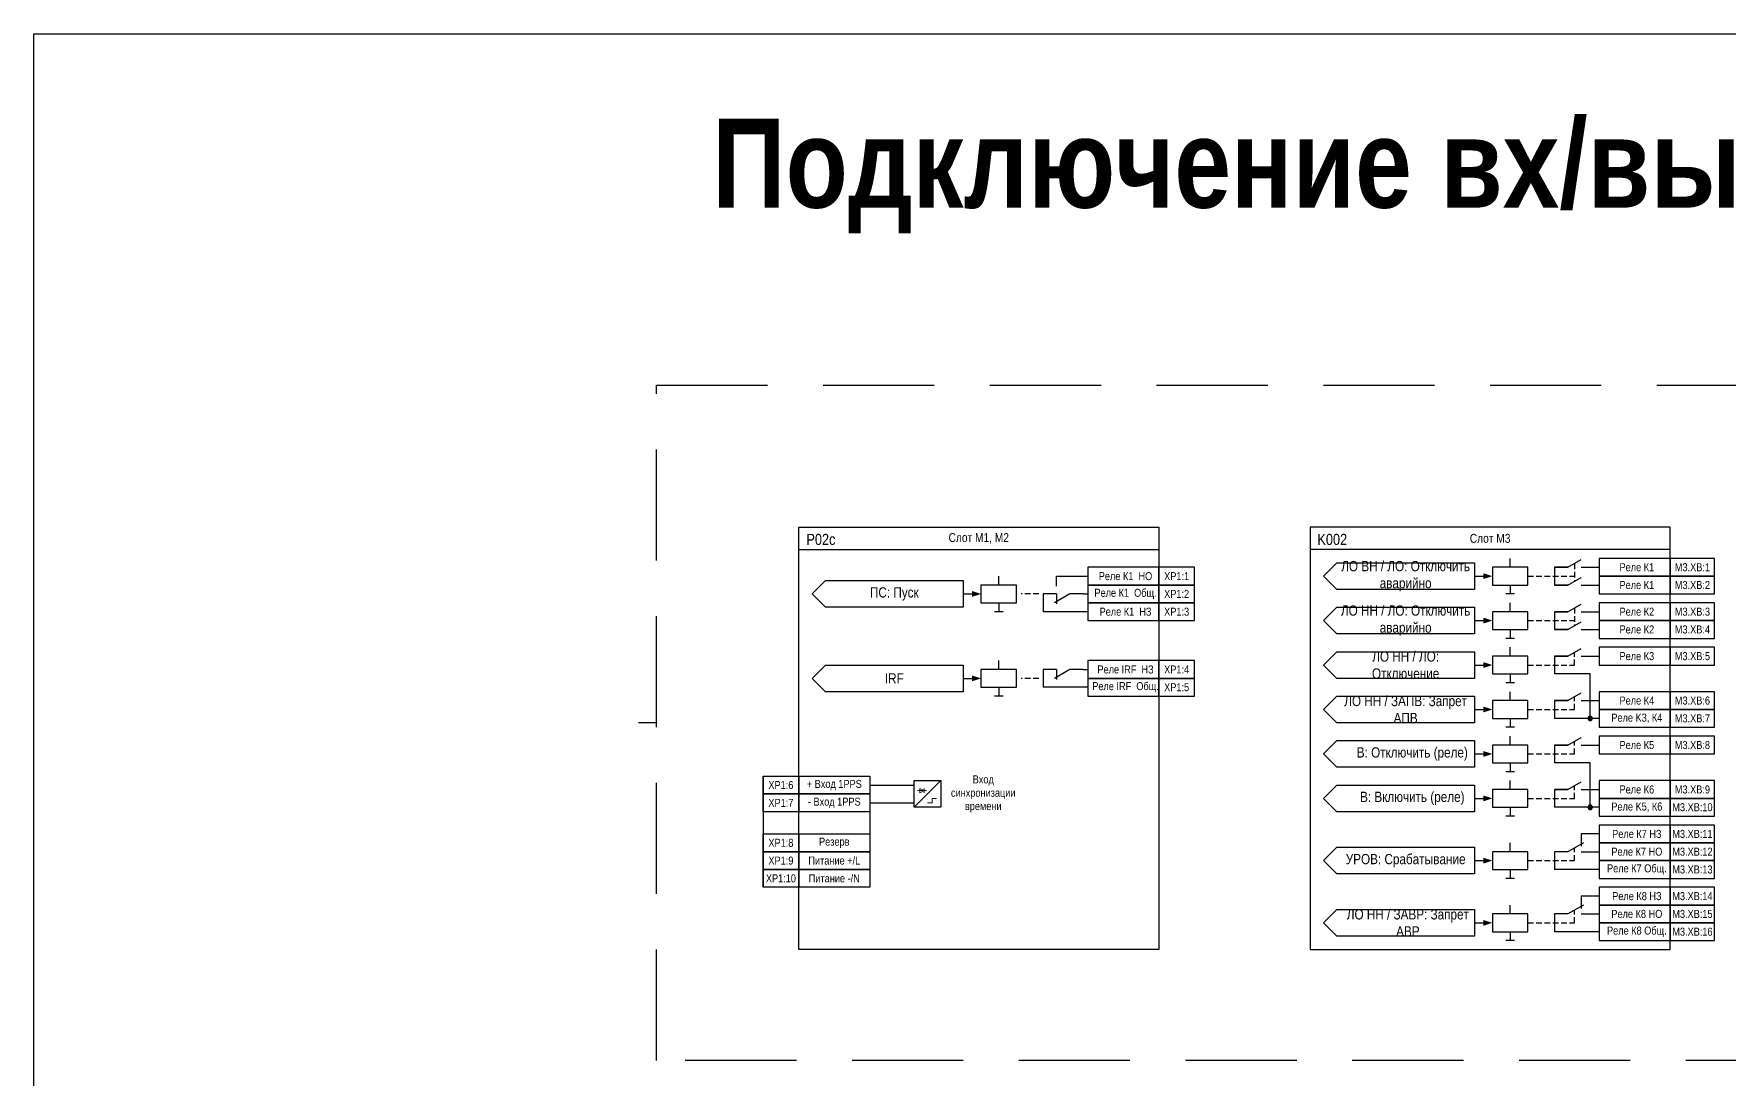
# Model space of a CAD drawing. Header units: millimetres. Extents: x 1657 to 6276, y -558 to 701.
# Drawn here: x 5169 to 5550.2, y 460.8 to 696 of the extents above; entities that cross this region are included whole.
import ezdxf
from ezdxf.enums import TextEntityAlignment as Align

# ---------------------------------------------------------------- set-up
doc = ezdxf.new("R2010")
doc.units = ezdxf.units.MM
doc.linetypes.add('штриховая2', pattern=[0.375, 0.25, -0.125])
doc.layers.add('_ОРЗ_0.3', color=7, linetype='Continuous', lineweight=30)
doc.layers.add('TEXT', color=7, linetype='Continuous', lineweight=25)
doc.layers.add('Основная', color=7, linetype='Continuous')
doc.styles.add('1.8_Gost_RD', font='ARIALN.TTF', dxfattribs={"height": 1.8})
doc.styles.add('2.5_Gost_RD', font='ARIALN.TTF', dxfattribs={"height": 2.5})
doc.styles.add('2.5_ISOCPEUR', font='isocpeur.ttf', dxfattribs={"width": 0.9, "height": 2.5})

# ---------------------------------------------------------------- blocks, each defined once
blk = doc.blocks.new('*U100')
at = {"layer": 'Основная', "color": 0}
blk.add_line((0, 0), (6, 3.43), dxfattribs=at)
blk = doc.blocks.new('*U191')
at = {"layer": 'Основная', "color": 0}
for p, q in [((-3, 0), (-9, 0)), ((9, 0), (3, 0))]:
    blk.add_line(p, q, dxfattribs=at)
at = {"layer": 'Основная', "ltscale": 0.25, "xscale": -1}
blk.add_blockref('*U100', (3, 0), dxfattribs=at)
at = {"layer": 'Основная', "style": '2.5_ISOCPEUR'}
for tag, p in [('ОУ', (-2, 10)), ('В1', (-14, 6)), ('В2', (-6, 4))]:
    blk.add_attdef(tag, text='', height=2.5, dxfattribs=at).set_placement(p, align=Align.MIDDLE_CENTER)
blk = doc.blocks.new('*U190')
at = {"layer": 'Основная', "color": 0}
for p, q in [((-3, 0), (-9, 0)), ((9, 0), (3, 0))]:
    blk.add_line(p, q, dxfattribs=at)
at = {"layer": 'Основная', "ltscale": 0.25, "xscale": -1}
blk.add_blockref('*U100', (3, 0), dxfattribs=at)
at = {"layer": 'Основная', "style": '2.5_ISOCPEUR'}
for tag, p in [('ОУ', (-2, 10)), ('В1', (-14, 6)), ('В2', (-6, 4))]:
    blk.add_attdef(tag, text='', height=2.5, dxfattribs=at).set_placement(p, align=Align.MIDDLE_CENTER)
blk = doc.blocks.new('Точка')
at = {"ltscale": 100}
h = blk.add_hatch(color=256, dxfattribs=at)
h.dxf.hatch_style = 1
edge = h.paths.add_edge_path()
edge.add_arc((0, 0), 0.5, 0, 360)
blk.add_circle((0, 0), 0.5, dxfattribs=at)
blk = doc.blocks.new('*U188')
at = {"layer": 'Основная', "color": 0}
for p, q in [((-3, 0), (-9, 0)), ((9, 0), (3, 0))]:
    blk.add_line(p, q, dxfattribs=at)
at = {"layer": 'Основная', "ltscale": 0.25, "xscale": -1}
blk.add_blockref('*U100', (3, 0), dxfattribs=at)
at = {"layer": 'Основная', "style": '2.5_ISOCPEUR'}
for tag, p in [('ОУ', (-2, 10)), ('В1', (-14, 6)), ('В2', (-6, 4))]:
    blk.add_attdef(tag, text='', height=2.5, dxfattribs=at).set_placement(p, align=Align.MIDDLE_CENTER)
blk = doc.blocks.new('*U189')
at = {"layer": 'Основная', "color": 0}
for p, q in [((-3, 0), (-9, 0)), ((9, 0), (3, 0))]:
    blk.add_line(p, q, dxfattribs=at)
at = {"layer": 'Основная', "ltscale": 0.25, "xscale": -1}
blk.add_blockref('*U100', (3, 0), dxfattribs=at)
at = {"layer": 'Основная', "style": '2.5_ISOCPEUR'}
for tag, p in [('ОУ', (-2, 10)), ('В1', (-14, 6)), ('В2', (-6, 4))]:
    blk.add_attdef(tag, text='', height=2.5, dxfattribs=at).set_placement(p, align=Align.MIDDLE_CENTER)
blk = doc.blocks.new('*U185')
at = {"layer": 'Основная', "color": 0}
for p, q in [((-3, 0), (-9, 0)), ((9, 0), (3, 0))]:
    blk.add_line(p, q, dxfattribs=at)
at = {"layer": 'Основная', "ltscale": 0.25, "xscale": -1}
blk.add_blockref('*U100', (3, 0), dxfattribs=at)
at = {"layer": 'Основная', "style": '2.5_ISOCPEUR'}
for tag, p in [('ОУ', (-2, 10)), ('В1', (-14, 6)), ('В2', (-6, 4))]:
    blk.add_attdef(tag, text='', height=2.5, dxfattribs=at).set_placement(p, align=Align.MIDDLE_CENTER)
blk = doc.blocks.new('*U186')
at = {"layer": 'Основная', "color": 0}
for p, q in [((-3, 0), (-9, 0)), ((9, 0), (3, 0))]:
    blk.add_line(p, q, dxfattribs=at)
at = {"layer": 'Основная', "ltscale": 0.25, "xscale": -1}
blk.add_blockref('*U100', (3, 0), dxfattribs=at)
at = {"layer": 'Основная', "style": '2.5_ISOCPEUR'}
for tag, p in [('ОУ', (-2, 10)), ('В1', (-14, 6)), ('В2', (-6, 4))]:
    blk.add_attdef(tag, text='', height=2.5, dxfattribs=at).set_placement(p, align=Align.MIDDLE_CENTER)
blk = doc.blocks.new('*U187')
at = {"layer": 'Основная', "color": 0}
for p, q in [((-3, 0), (-9, 0)), ((9, 0), (3, 0))]:
    blk.add_line(p, q, dxfattribs=at)
at = {"layer": 'Основная', "ltscale": 0.25, "xscale": -1}
blk.add_blockref('*U100', (3, 0), dxfattribs=at)
at = {"layer": 'Основная', "style": '2.5_ISOCPEUR'}
for tag, p in [('ОУ', (-2, 10)), ('В1', (-14, 6)), ('В2', (-6, 4))]:
    blk.add_attdef(tag, text='', height=2.5, dxfattribs=at).set_placement(p, align=Align.MIDDLE_CENTER)
blk = doc.blocks.new('*U182')
at = {"layer": 'Основная', "color": 0}
for p, q in [((-3, 0), (-9, 0)), ((9, 0), (3, 0))]:
    blk.add_line(p, q, dxfattribs=at)
at = {"layer": 'Основная', "ltscale": 0.25, "xscale": -1}
blk.add_blockref('*U100', (3, 0), dxfattribs=at)
at = {"layer": 'Основная', "style": '2.5_ISOCPEUR'}
for tag, p in [('ОУ', (-2, 10)), ('В1', (-14, 6)), ('В2', (-6, 4))]:
    blk.add_attdef(tag, text='', height=2.5, dxfattribs=at).set_placement(p, align=Align.MIDDLE_CENTER)
blk = doc.blocks.new('*U183')
at = {"ltscale": 0.25}
blk.add_line((0, 0), (3, 0), dxfattribs=at)
blk.add_lwpolyline([(2, 0, 1.3, 0, 0), (4, 0, 0, 0, 0)], format="xyseb", dxfattribs=at)
blk = doc.blocks.new('*U184')
at = {"ltscale": 0.25}
blk.add_line((0, 0), (3, 0), dxfattribs=at)
blk.add_lwpolyline([(2, 0, 1.3, 0, 0), (4, 0, 0, 0, 0)], format="xyseb", dxfattribs=at)
blk = doc.blocks.new('*U176')
at = {"ltscale": 0.25}
blk.add_line((0, 0), (3, 0), dxfattribs=at)
blk.add_lwpolyline([(2, 0, 1.3, 0, 0), (4, 0, 0, 0, 0)], format="xyseb", dxfattribs=at)
blk = doc.blocks.new('*U177')
at = {"ltscale": 0.25}
blk.add_line((0, 0), (3, 0), dxfattribs=at)
blk.add_lwpolyline([(2, 0, 1.3, 0, 0), (4, 0, 0, 0, 0)], format="xyseb", dxfattribs=at)
blk = doc.blocks.new('*U178')
at = {"ltscale": 0.25}
blk.add_line((0, 0), (3, 0), dxfattribs=at)
blk.add_lwpolyline([(2, 0, 1.3, 0, 0), (4, 0, 0, 0, 0)], format="xyseb", dxfattribs=at)
blk = doc.blocks.new('*U179')
at = {"ltscale": 0.25}
blk.add_line((0, 0), (3, 0), dxfattribs=at)
blk.add_lwpolyline([(2, 0, 1.3, 0, 0), (4, 0, 0, 0, 0)], format="xyseb", dxfattribs=at)
blk = doc.blocks.new('*U180')
at = {"ltscale": 0.25}
blk.add_line((0, 0), (3, 0), dxfattribs=at)
blk.add_lwpolyline([(2, 0, 1.3, 0, 0), (4, 0, 0, 0, 0)], format="xyseb", dxfattribs=at)
blk = doc.blocks.new('*U181')
at = {"ltscale": 0.25}
blk.add_line((0, 0), (3, 0), dxfattribs=at)
blk.add_lwpolyline([(2, 0, 1.3, 0, 0), (4, 0, 0, 0, 0)], format="xyseb", dxfattribs=at)
blk = doc.blocks.new('*U95')
at = {"layer": 'Основная', "color": 0}
blk.add_line((0, 0), (7, -4), dxfattribs=at)
at = {"layer": 'Основная', "ltscale": 0.35}
blk.add_line((6, 0), (6, -4.5), dxfattribs=at)
blk = doc.blocks.new('*U116')
at = {"layer": 'Основная', "color": 0}
for p, q in [((-9, 0), (-3, 0)), ((3, 0), (9, 0))]:
    blk.add_line(p, q, dxfattribs=at)
at = {"layer": 'Основная', "ltscale": 0.25}
blk.add_blockref('*U95', (-3, 0), dxfattribs=at)
at = {"layer": 'Основная', "style": '2.5_ISOCPEUR'}
for tag, p in [('ОУ', (2, 10)), ('В2', (6, 4)), ('В1', (14, 6))]:
    blk.add_attdef(tag, text='', height=2.5, dxfattribs=at).set_placement(p, align=Align.MIDDLE_CENTER)
blk = doc.blocks.new('*U117')
at = {"layer": 'Основная', "color": 0}
for p, q in [((-9, 0), (-3, 0)), ((3, 0), (9, 0))]:
    blk.add_line(p, q, dxfattribs=at)
at = {"layer": 'Основная', "ltscale": 0.25}
blk.add_blockref('*U95', (-3, 0), dxfattribs=at)
at = {"layer": 'Основная', "style": '2.5_ISOCPEUR'}
for tag, p in [('ОУ', (2, 10)), ('В2', (6, 4)), ('В1', (14, 6))]:
    blk.add_attdef(tag, text='', height=2.5, dxfattribs=at).set_placement(p, align=Align.MIDDLE_CENTER)
blk = doc.blocks.new('*U114')
at = {"ltscale": 0.25}
blk.add_line((0, 0), (3, 0), dxfattribs=at)
blk.add_lwpolyline([(2, 0, 1.3, 0, 0), (4, 0, 0, 0, 0)], format="xyseb", dxfattribs=at)
blk = doc.blocks.new('*U115')
at = {"ltscale": 0.25}
blk.add_line((0, 0), (3, 0), dxfattribs=at)
blk.add_lwpolyline([(2, 0, 1.3, 0, 0), (4, 0, 0, 0, 0)], format="xyseb", dxfattribs=at)

msp = doc.modelspace()

# ---------------------------------------------------------------- linework, layer by layer
at = {"ltscale": 100}
for p, q in [((5501, 576), (5501, 578)), ((5514, 576), (5511, 576)), ((5520, 576), (5521, 576)), ((5386, 572), (5386, 574)), ((5501, 572), (5501, 570)), ((5514, 572), (5511, 572)), ((5520, 572), (5521, 572)), ((5399, 570), (5396, 570)), ((5405, 570), (5406, 570)), ((5502, 570), (5500, 570)), ((5387, 566), (5385, 566)), ((5386, 568), (5386, 566)), ((5406, 566), (5396, 566)), ((5501, 566), (5501, 568)), ((5514, 566), (5511, 566)), ((5520, 566), (5521, 566)), ((5501, 562), (5501, 560)), ((5514, 562), (5511, 562)), ((5520, 562), (5521, 562)), ((5502, 560), (5500, 560)), ((5501, 556), (5501, 558)), ((5386, 553), (5386, 555)), ((5405, 553), (5406, 553)), ((5514, 556), (5511, 556)), ((5520, 556), (5521, 556)), ((5386, 549), (5386, 547)), ((5406, 549), (5396, 549)), ((5502, 550), (5500, 550)), ((5501, 552), (5501, 550)), ((5519, 552), (5511, 552)), ((5387, 547), (5385, 547)), ((5501, 546), (5501, 548)), ((5514, 546), (5511, 546)), ((5520, 546), (5521, 546)), ((5501, 542), (5501, 540)), ((5521, 542), (5511, 542)), ((5309, 541), (5305, 541)), ((5502, 540), (5500, 540)), ((5501, 536), (5501, 538)), ((5514, 536), (5511, 536)), ((5520, 536), (5521, 536)), ((5502, 530), (5500, 530)), ((5501, 532), (5501, 530)), ((5519, 532), (5511, 532)), ((5333, 529), (5333, 504)), ((5501, 526), (5501, 528)), ((5514, 526), (5511, 526)), ((5520, 526), (5521, 526)), ((5357, 521), (5357, 516)), ((5502, 520), (5500, 520)), ((5501, 522), (5501, 520)), ((5521, 522), (5511, 522)), ((5501, 512), (5501, 514)), ((5514, 512), (5511, 512)), ((5517, 512), (5521, 512)), ((5501, 508), (5501, 506)), ((5521, 508), (5511, 508)), ((5502, 506), (5500, 506)), ((5501, 498), (5501, 500)), ((5514, 498), (5511, 498)), ((5517, 498), (5521, 498)), ((5502, 492), (5500, 492)), ((5501, 494), (5501, 492)), ((5521, 494), (5511, 494))]:
    msp.add_line(p, q, dxfattribs=at)
at = {"linetype": 'штриховая2', "ltscale": 5}
for p, q in [((5395, 570), (5391, 570)), ((5395, 551), (5391, 551))]:
    msp.add_line(p, q, dxfattribs=at)
at = {"lineweight": 13, "ltscale": 0.25}
msp.add_line((5369.25, 526.25), (5369.25, 525.25), dxfattribs=at)
at = {"ltscale": 100}
for points in [[(5169, 696), (5900, 696), (5900, -251), (5169, -251)], [(5422, 576), (5406, 576), (5406, 572), (5422, 572)], [(5430, 576), (5422, 576), (5422, 572), (5430, 572)], [(5505, 576), (5497, 576), (5497, 572), (5505, 572)], [(5537, 578), (5521, 578), (5521, 574), (5537, 574)], [(5547, 578), (5537, 578), (5537, 574), (5547, 574)], [(5390, 572), (5382, 572), (5382, 568), (5390, 568)], [(5422, 572), (5406, 572), (5406, 568), (5422, 568)], [(5430, 572), (5422, 572), (5422, 568), (5430, 568)], [(5537, 574), (5521, 574), (5521, 570), (5537, 570)], [(5547, 574), (5537, 574), (5537, 570), (5547, 570)], [(5422, 568), (5406, 568), (5406, 564), (5422, 564)], [(5430, 568), (5422, 568), (5422, 564), (5430, 564)], [(5505, 566), (5497, 566), (5497, 562), (5505, 562)], [(5537, 568), (5521, 568), (5521, 564), (5537, 564)], [(5547, 568), (5537, 568), (5537, 564), (5547, 564)], [(5537, 564), (5521, 564), (5521, 560), (5537, 560)], [(5547, 564), (5537, 564), (5537, 560), (5547, 560)], [(5537, 558), (5521, 558), (5521, 554), (5537, 554)], [(5547, 558), (5537, 558), (5537, 554), (5547, 554)], [(5390, 553), (5382, 553), (5382, 549), (5390, 549)], [(5422, 555), (5406, 555), (5406, 551), (5422, 551)], [(5430, 555), (5422, 555), (5422, 551), (5430, 551)], [(5505, 556), (5497, 556), (5497, 552), (5505, 552)], [(5422, 551), (5406, 551), (5406, 547), (5422, 547)], [(5430, 551), (5422, 551), (5422, 547), (5430, 547)], [(5505, 546), (5497, 546), (5497, 542), (5505, 542)], [(5537, 548), (5521, 548), (5521, 544), (5537, 544)], [(5547, 548), (5537, 548), (5537, 544), (5547, 544)], [(5537, 544), (5521, 544), (5521, 540), (5537, 540)], [(5547, 544), (5537, 544), (5537, 540), (5547, 540)], [(5537, 538), (5521, 538), (5521, 534), (5537, 534)], [(5547, 538), (5537, 538), (5537, 534), (5547, 534)], [(5505, 536), (5497, 536), (5497, 532), (5505, 532)], [(5333, 529), (5341, 529), (5341, 525), (5333, 525)], [(5341, 529), (5357, 529), (5357, 525), (5341, 525)], [(5537, 528), (5521, 528), (5521, 524), (5537, 524)], [(5547, 528), (5537, 528), (5537, 524), (5547, 524)], [(5333, 525), (5341, 525), (5341, 521), (5333, 521)], [(5341, 525), (5357, 525), (5357, 521), (5341, 521)], [(5505, 526), (5497, 526), (5497, 522), (5505, 522)], [(5537, 524), (5521, 524), (5521, 520), (5537, 520)], [(5547, 524), (5537, 524), (5537, 520), (5547, 520)], [(5333, 516), (5341, 516), (5341, 512), (5333, 512)], [(5341, 516), (5357, 516), (5357, 512), (5341, 512)], [(5537, 518), (5521, 518), (5521, 514), (5537, 514)], [(5547, 518), (5537, 518), (5537, 514), (5547, 514)], [(5333, 512), (5341, 512), (5341, 508), (5333, 508)], [(5341, 512), (5357, 512), (5357, 508), (5341, 508)], [(5462, 513), (5493, 513), (5493, 507), (5462, 507), (5459, 510)], [(5505, 512), (5497, 512), (5497, 508), (5505, 508)], [(5537, 514), (5521, 514), (5521, 510), (5537, 510)], [(5547, 514), (5537, 514), (5537, 510), (5547, 510)], [(5333, 508), (5341, 508), (5341, 504), (5333, 504)], [(5341, 508), (5357, 508), (5357, 504), (5341, 504)], [(5537, 510), (5521, 510), (5521, 506), (5537, 506)], [(5547, 510), (5537, 510), (5537, 506), (5547, 506)], [(5537, 504), (5521, 504), (5521, 500), (5537, 500)], [(5547, 504), (5537, 504), (5537, 500), (5547, 500)], [(5537, 500), (5521, 500), (5521, 496), (5537, 496)], [(5547, 500), (5537, 500), (5537, 496), (5547, 496)], [(5505, 498), (5497, 498), (5497, 494), (5505, 494)], [(5537, 496), (5521, 496), (5521, 492), (5537, 492)], [(5547, 496), (5537, 496), (5537, 492), (5547, 492)]]:
    msp.add_lwpolyline(points, close=True, dxfattribs=at)
at = {"linetype": 'штриховая2', "ltscale": 100}
msp.add_lwpolyline([(5309, 617), (5678, 617), (5678, 465), (5309, 465)], close=True, dxfattribs=at)
at = {"ltscale": 100}
for points in [[(5341, 580), (5422, 580)], [(5537, 580), (5456, 580)], [(5511, 576), (5511, 572)], [(5399, 571.75), (5399, 574), (5406, 574)], [(5396, 570), (5396, 566)], [(5511, 566), (5511, 562)], [(5396, 553), (5396, 549)], [(5511, 556), (5511, 552)], [(5519, 542), (5519, 552)], [(5511, 546), (5511, 542)], [(5511, 536), (5511, 532)], [(5519, 522), (5519, 532)], [(5511, 526), (5511, 522)], [(5521, 516), (5517, 516), (5517, 513.25)], [(5511, 512), (5511, 508)], [(5517.5, 514), (5514, 512)], [(5517.5, 500), (5514, 498)], [(5521, 502), (5517, 502), (5517, 499.25)], [(5511, 498), (5511, 494)]]:
    msp.add_lwpolyline(points, dxfattribs=at)
at = {"linetype": 'штриховая2', "ltscale": 5}
for points in [[(5515.5, 576.86), (5515.5, 572.86)], [(5505, 574), (5515.5, 574)], [(5515.5, 566.86), (5515.5, 562.86)], [(5505, 564), (5515.5, 564)], [(5505, 554), (5515.5, 554), (5515.5, 556.86)], [(5505, 544), (5515.5, 544), (5515.5, 546.86)], [(5505, 534), (5515.5, 534), (5515.5, 536.86)], [(5505, 524), (5515.5, 524), (5515.5, 526.86)], [(5505, 510), (5515.5, 510), (5515.5, 512.86)], [(5505, 496), (5515.5, 496), (5515.5, 498.86)]]:
    msp.add_lwpolyline(points, dxfattribs=at)
msp.add_lwpolyline([(5367, 528), (5373, 528), (5373, 522), (5367, 522)], close=True)
at = {"lineweight": 13, "ltscale": 0.25}
msp.add_lwpolyline([(5369.25, 525.75), (5368.25, 526.25), (5368.25, 525.25), (5369.25, 525.75)], dxfattribs=at)
at = {"lineweight": 13, "flags": 128}
for points in [[(5368.5, 526.5, 0, 0, 0), (5368.5, 527, 0.25, 0, 0), (5368.5, 527.5, 0, 0, 0)], [(5369, 526.5, 0, 0, 0), (5369, 527, 0.25, 0, 0), (5369, 527.5, 0, 0, 0)]]:
    msp.add_lwpolyline(points, format="xyseb", dxfattribs=at)
at = {"layer": '_ОРЗ_0.3', "ltscale": 100}
for points in [[(5341, 585), (5422, 585), (5422, 490), (5341, 490)], [(5537, 585), (5456, 585), (5456, 490), (5537, 490)]]:
    msp.add_lwpolyline(points, close=True, dxfattribs=at)
at = {"layer": 'Основная', "color": 0}
for p, q in [((5357, 527), (5367, 527)), ((5357, 523), (5367, 523))]:
    msp.add_line(p, q, dxfattribs=at)
at = {"layer": 'Основная', "ltscale": 0.25}
msp.add_line((5373, 528), (5367, 522), dxfattribs=at)
at = {"layer": 'Основная', "color": 0, "lineweight": 13}
msp.add_line((5367.75, 525.75), (5369.75, 525.75), dxfattribs=at)
for p, q in [((5370, 523), (5371, 523)), ((5371, 524), (5372, 524)), ((5371, 523), (5371, 524))]:
    msp.add_line(p, q, dxfattribs=at).dxf.unprotected_set("ltscale", 0)
at = {"layer": 'Основная', "ltscale": 100}
for points in [[(5493, 577), (5493, 571), (5462, 571), (5459, 574), (5462, 577)], [(5378, 573), (5378, 567), (5347, 567), (5344, 570), (5347, 573)], [(5493, 567), (5493, 561), (5462, 561), (5459, 564), (5462, 567)], [(5493, 557), (5493, 551), (5462, 551), (5459, 554), (5462, 557)], [(5378, 554), (5378, 548), (5347, 548), (5344, 551), (5347, 554)], [(5493, 547), (5493, 541), (5462, 541), (5459, 544), (5462, 547)], [(5493, 537), (5493, 531), (5462, 531), (5459, 534), (5462, 537)], [(5493, 527), (5493, 521), (5462, 521), (5459, 524), (5462, 527)], [(5493, 499), (5493, 493), (5462, 493), (5459, 496), (5462, 499)]]:
    msp.add_lwpolyline(points, close=True, dxfattribs=at)

# ---------------------------------------------------------------- block references
at = {"ltscale": 0.35}
for name, p in [('*U183', (5493, 574)), ('*U114', (5378, 570)), ('*U184', (5493, 564)), ('*U176', (5493, 554)), ('*U115', (5378, 551)), ('*U177', (5493, 544)), ('*U178', (5493, 534)), ('*U179', (5493, 524)), ('*U180', (5493, 510)), ('*U181', (5493, 496))]:
    msp.add_blockref(name, p, dxfattribs=at)
at = {"ltscale": 100, "xscale": -1}
for p in [(5519, 542), (5519, 522)]:
    msp.add_blockref('Точка', p, dxfattribs=at)
at = {"layer": 'Основная', "ltscale": 0.25, "xscale": -0.5, "yscale": 0.5, "zscale": 0.5}
for name, p in [('*U187', (5515.5, 576)), ('*U182', (5515.5, 572)), ('*U116', (5400.5, 570)), ('*U185', (5515.5, 566)), ('*U186', (5515.5, 562)), ('*U189', (5515.5, 556)), ('*U117', (5400.5, 553)), ('*U188', (5515.5, 546)), ('*U190', (5515.5, 536)), ('*U191', (5515.5, 526))]:
    msp.add_blockref(name, p, dxfattribs=at)

# ---------------------------------------------------------------- texts
at = {"ltscale": 100, "attachment_point": 5}
for s, insert, char_height, width, style in [('{\\fArial Narrow|b1|i0|c204|p34;Подключение вх/вых для РЭ}', (5487, 664), 20, 1350, '2.5_Gost_RD'), ('Р02с', (5346, 582.25), 2.5, 10, '2.5_Gost_RD'), ('Слот М1, М2', (5381.5, 582.5), 2, 81, '1.8_Gost_RD'), ('K002', (5461, 582.25), 2.5, 10, '2.5_Gost_RD'), ('Слот М3', (5496.5, 582.5), 2, 81, '1.8_Gost_RD'), ('\\pi1.00001;Реле К1', (5529, 576), 1.8, 16, '1.8_Gost_RD'), ('М3.XB:1', (5542, 576), 1.8, 10, '1.8_Gost_RD'), ('\\pi1.00001;Реле К1  НО', (5414, 574), 1.8, 16, '1.8_Gost_RD'), ('XP1:1', (5426, 574), 1.8, 8, '1.8_Gost_RD'), ('\\pi1.00001;Реле К1', (5529, 572), 1.8, 16, '1.8_Gost_RD'), ('М3.XB:2', (5542, 572), 1.8, 10, '1.8_Gost_RD'), ('\\pi1.00001;Реле К1  Общ.', (5414, 570), 1.8, 16, '1.8_Gost_RD'), ('XP1:2', (5426, 570), 1.8, 8, '1.8_Gost_RD'), ('\\pi1.00001;Реле К1  НЗ', (5414, 566), 1.8, 16, '1.8_Gost_RD'), ('XP1:3', (5426, 566), 1.8, 8, '1.8_Gost_RD'), ('\\pi1.00001;Реле К2', (5529, 566), 1.8, 16, '1.8_Gost_RD'), ('М3.XB:3', (5542, 566), 1.8, 10, '1.8_Gost_RD'), ('\\pi1.00001;Реле К2', (5529, 562), 1.8, 16, '1.8_Gost_RD'), ('М3.XB:4', (5542, 562), 1.8, 10, '1.8_Gost_RD'), ('\\pi1.00001;Реле К3', (5529, 556), 1.8, 16, '1.8_Gost_RD'), ('М3.XB:5', (5542, 556), 1.8, 10, '1.8_Gost_RD'), ('\\pi1.00001;Реле IRF  НЗ', (5414, 553), 1.8, 16, '1.8_Gost_RD'), ('XP1:4', (5426, 553), 1.8, 8, '1.8_Gost_RD'), ('\\pi1.00001;Реле IRF  Общ.', (5414, 549), 1.8, 16, '1.8_Gost_RD'), ('XP1:5', (5426, 549), 1.8, 8, '1.8_Gost_RD'), ('\\pi1.00001;Реле К4', (5529, 546), 1.8, 16, '1.8_Gost_RD'), ('М3.XB:6', (5542, 546), 1.8, 10, '1.8_Gost_RD'), ('\\pi1.00001;Реле K3, К4', (5529, 542), 1.8, 16, '1.8_Gost_RD'), ('М3.XB:7', (5542, 542), 1.8, 10, '1.8_Gost_RD'), ('В: Отключить (реле)', (5479, 534), 2.3, 28, '2.5_Gost_RD'), ('\\pi1.00001;Реле К5', (5529, 536), 1.8, 16, '1.8_Gost_RD'), ('М3.XB:8', (5542, 536), 1.8, 10, '1.8_Gost_RD'), ('XP1:6', (5337, 527), 1.8, 8, '1.8_Gost_RD'), ('+ Вход 1PPS', (5349, 527), 1.8, 16, '1.8_Gost_RD'), ('Вход синхронизации времени', (5382.5, 525), 1.8, 19, '1.8_Gost_RD'), ('\\pi1.00001;Реле К6', (5529, 526), 1.8, 16, '1.8_Gost_RD'), ('М3.XB:9', (5542, 526), 1.8, 10, '1.8_Gost_RD'), ('XP1:7', (5337, 523), 1.8, 8, '1.8_Gost_RD'), ('- Вход 1PPS', (5349, 523), 1.8, 16, '1.8_Gost_RD'), ('В: Включить (реле)', (5479, 524), 2.3, 28, '2.5_Gost_RD'), ('\\pi1.00001;Реле K5, К6', (5529, 522), 1.8, 16, '1.8_Gost_RD'), ('М3.XB:10', (5542, 522), 1.8, 10, '1.8_Gost_RD'), ('XP1:8', (5337, 514), 1.8, 8, '1.8_Gost_RD'), ('Резерв', (5349, 514), 1.8, 16, '1.8_Gost_RD'), ('\\pi1.00001;Реле К7 НЗ', (5529, 516), 1.8, 16, '1.8_Gost_RD'), ('М3.XB:11', (5542, 516), 1.8, 10, '1.8_Gost_RD'), ('XP1:9', (5337, 510), 1.8, 8, '1.8_Gost_RD'), ('Питание +/L', (5349, 510), 1.8, 16, '1.8_Gost_RD'), ('\\pi1.00001;Реле К7 НО', (5529, 512), 1.8, 16, '1.8_Gost_RD'), ('М3.XB:12', (5542, 512), 1.8, 10, '1.8_Gost_RD'), ('\\pi1.00001;Реле К7 Общ.', (5529, 508), 1.8, 16, '1.8_Gost_RD'), ('М3.XB:13', (5542, 508), 1.8, 10, '1.8_Gost_RD'), ('XP1:10', (5337, 506), 1.8, 8, '1.8_Gost_RD'), ('Питание -/N', (5349, 506), 1.8, 16, '1.8_Gost_RD'), ('\\pi1.00001;Реле К8 НЗ', (5529, 502), 1.8, 16, '1.8_Gost_RD'), ('М3.XB:14', (5542, 502), 1.8, 10, '1.8_Gost_RD'), ('\\pi1.00001;Реле К8 НО', (5529, 498), 1.8, 16, '1.8_Gost_RD'), ('М3.XB:15', (5542, 498), 1.8, 10, '1.8_Gost_RD'), ('\\pi1.00001;Реле К8 Общ.', (5529, 494), 1.8, 16, '1.8_Gost_RD'), ('М3.XB:16', (5542, 494), 1.8, 10, '1.8_Gost_RD')]:
    msp.add_mtext(s, dxfattribs=dict(at, insert=insert, char_height=char_height, width=width, style=style))
at = {"color": 0, "ltscale": 100, "insert": (5477.5, 510), "char_height": 2.3, "width": 31, "attachment_point": 5, "style": '2.5_Gost_RD'}
msp.add_mtext('{\\C256;УРОВ: Срабатывание}', dxfattribs=at)
at = {"layer": 'TEXT', "ltscale": 100, "char_height": 2.3, "attachment_point": 5, "style": '2.5_Gost_RD'}
for s, insert, width in [('ЛО ВН / ЛО: Отключить аварийно', (5477.5, 574), 32.7284), ('ПС: Пуск', (5362.5, 570), 32.7284), ('ЛО НН / ЛО: Отключить аварийно', (5477.5, 564), 32.7284), ('ЛО НН / ЛО: Отключение', (5477.5, 554), 28.2882), ('IRF', (5362.5, 551), 32.7284), ('ЛО НН / ЗАПВ: Запрет АПВ', (5477.5, 544), 31), ('ЛО НН / ЗАВР: Запрет АВР', (5478, 496), 28)]:
    msp.add_mtext(s, dxfattribs=dict(at, insert=insert, width=width))

doc.saveas('drawing.dxf')
